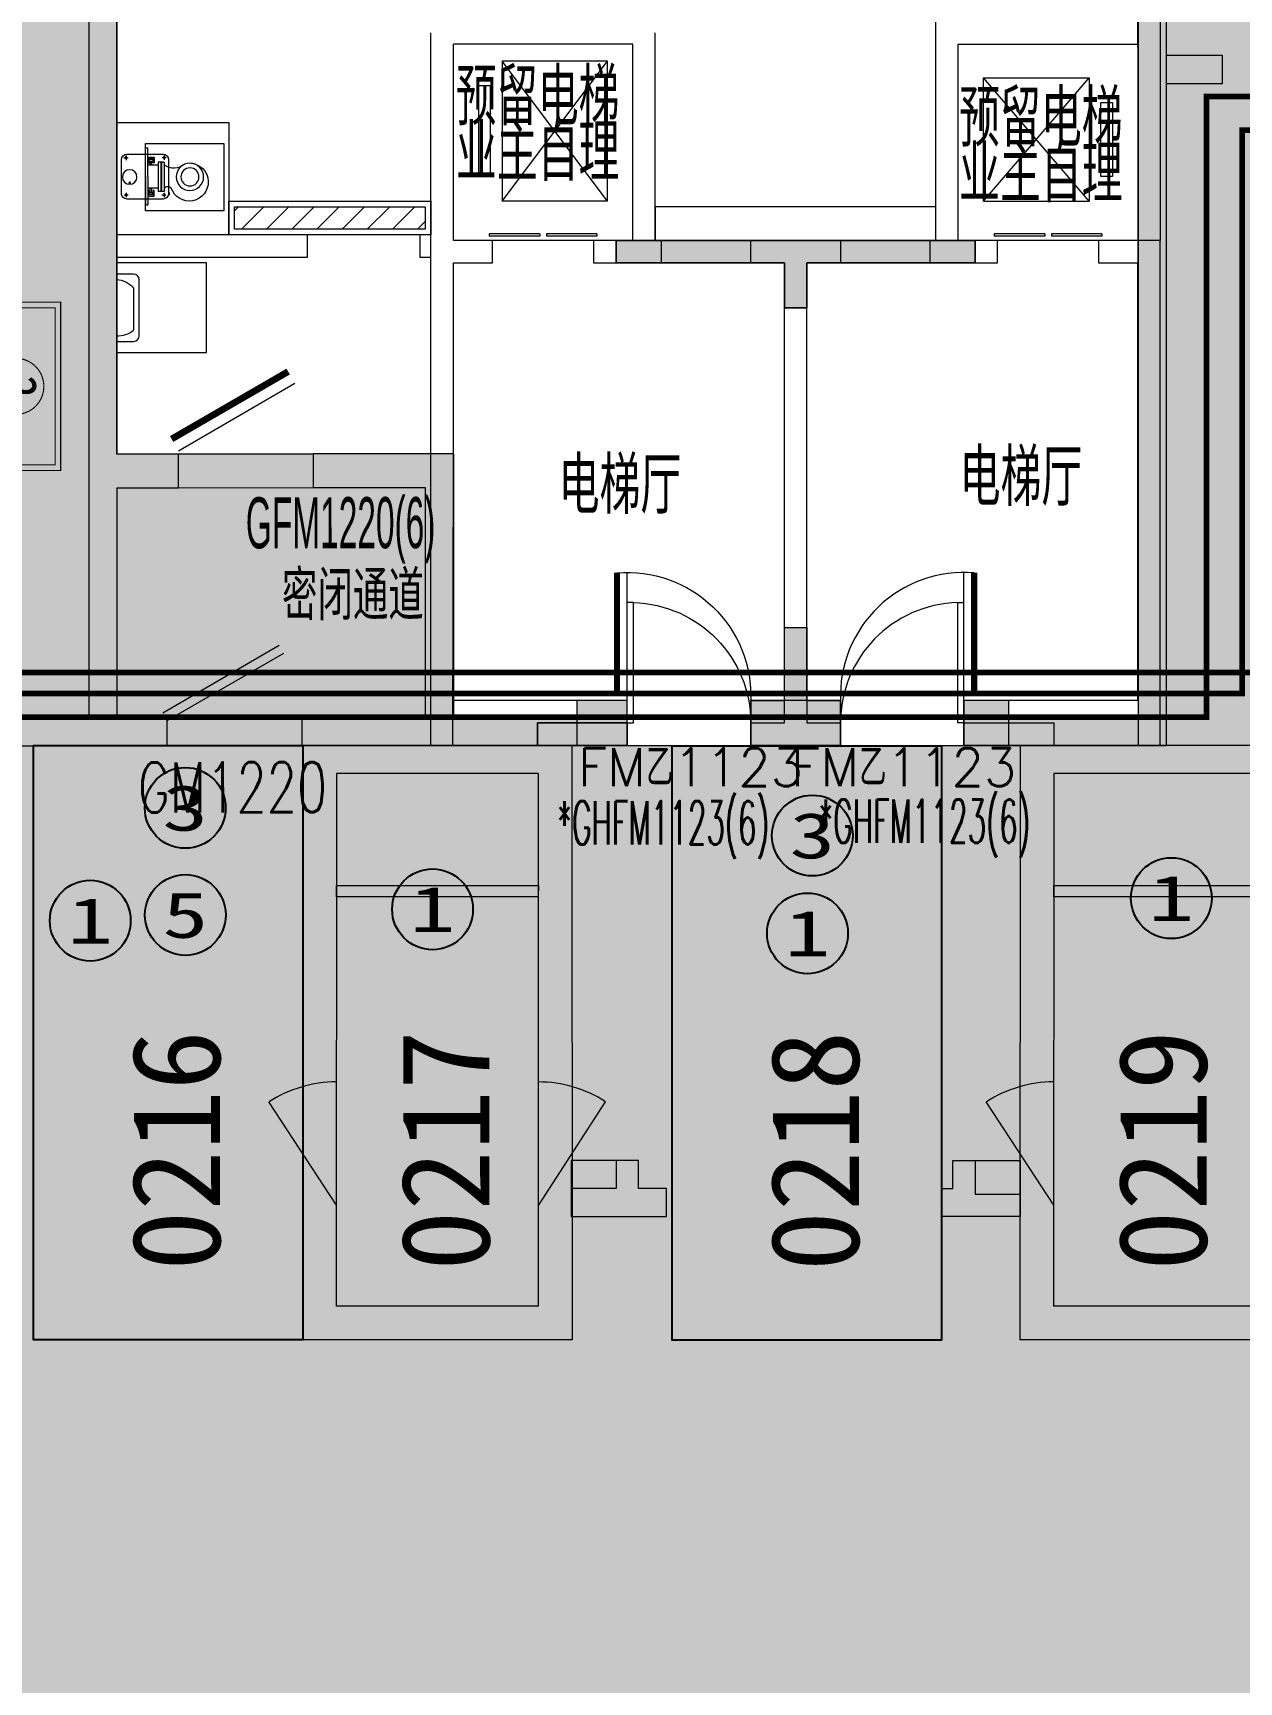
# Model space of a CAD drawing. Extents: x -264757 to 86229, y 4049843 to 4347093.
# Drawn here: x -50580 to -39832, y 4148758 to 4163458 of the extents above; entities that cross this region are included whole.
import ezdxf
from ezdxf.enums import TextEntityAlignment as Align

# ---------------------------------------------------------------- set-up
doc = ezdxf.new("R2010")
doc.units = 0
doc.header["$LTSCALE"] = 1000
doc.header["$MEASUREMENT"] = 0
doc.linetypes.add('DASH', pattern=[0.35, 0.25, -0.1])
doc.layers.get('0').update_dxf_attribs({"color": 8})
for name, color, linetype, plot in [('AX-01DK-PB01$0$AX-001DK-01-PB01-02$0$A-3-WinF(Text)', 8, 'Continuous', False), ('AX-01DK-PB01$0$AX-03CK-02-PB01$0$AX-03CK-02-PB01$0$WINDOW_TEXT', 8, 'Continuous', False), ('AX-01DK-PB01$0$AX-03CK-02-PB01$0$AX-03CK-02-PB01$0$人防$0$WINDOW_TEXT', 8, 'Continuous', False)]:
    doc.layers.add(name, color=color, linetype=linetype, plot=plot)
for name, color, linetype in [('AX-01DK-PB01$0$AX-03CK-02-PB01$0$AX-03CK-02-PB01$0$PUB_HATCH', 8, 'Continuous'), ('AX-01DK-PB01$0$AX-03CK-02-PB01$0$AX-03CK-02-PB01$0$人防$0$人防$0$A-WIND-IDEN', 8, 'Continuous'), ('PUB_HATCH', 8, 'Continuous'), ('不利因素3-紧邻房间出入口', 7, 'Continuous'), ('不利因素5-单面靠墙', 7, 'Continuous'), ('不利因素9-坡道上停车', 7, 'Continuous'), ('不可售车位', 255, 'Continuous'), ('普通车位', 7, 'Continuous')]:
    doc.layers.add(name, color=color, linetype=linetype)
doc.layers.add('无关图层', color=8, linetype='Continuous', lineweight=0)
doc.layers.add('无关图层 @ 1', color=8, linetype='Continuous', lineweight=0)
doc.layers.add('车位归属楼栋范围线', color=7, linetype='Continuous', true_color=0x19e6c7)
doc.styles.add('AX-01DK-PB01$0$AX-001DK-01-PB01-02$0$_TCH_WINDOW', font='SIMPLEX', dxfattribs={"bigfont": 'GBCBIG'})
doc.styles.add('AX-01DK-PB01$0$AX-03CK-02-PB01$0$_TCH_DIM', font='SIMPLEX', dxfattribs={"bigfont": 'GBCBIG'})
doc.styles.add('AX-01DK-PB01$0$AX-03CK-02-PB01$0$AX-03CK-02-PB01$0$_TCH_DIM_T3', font='SIMPLEX', dxfattribs={"width": 0.705882, "bigfont": 'GBCBIG'})
doc.styles.add('AX-01DK-PB01$0$AX-03CK-02-PB01$0$AX-03CK-02-PB01$0$人防$0$_TCH_DIM', font='SIMPLEX', dxfattribs={"bigfont": 'GBCBIG'})
doc.styles.add('AX-01DK-PB01$0$AX-03CK-02-PB01$0$AX-03CK-02-PB01$0$人防$0$人防$0$_TCH_DIM', font='$ GAD E', dxfattribs={"width": 0.7, "bigfont": '$ GAD C'})
doc.styles.add('AX-01DK-PB01$0$Standard', font='gbenor.shx', dxfattribs={"bigfont": 'gbcbig.shx'})
doc.styles.add('AX-ACK-BIANH1$0$黑体', font='simhei.ttf')
doc.styles.add('AX-ACK-P01-WALL$0$黑体', font='simhei.ttf')
doc.styles.add('SX-ACK-PB01-WNC-ALL$0$黑体', font='simhei.ttf')
doc.styles.add('坑编号', font='', dxfattribs={"width": 0.8})
doc.styles.get('坑编号').set_extended_font_data('SimSun')

# ---------------------------------------------------------------- blocks, each defined once
blk = doc.blocks.new('A$C7e5eb487')
at = {"layer": '普通车位', "true_color": 0xf18f8e}
h = blk.add_hatch(color=11, dxfattribs=at)
h.dxf.hatch_style = 1
h.paths.add_polyline_path([(2400, 0), (2400, -5300), (0, -5300), (0, 0)])
blk = doc.blocks.new('普通车位')
at = {"layer": '无关图层'}
for p, q in [((-2.253, 3.186), (0.077, 3.764)), ((1.352, -1.38), (0.077, 3.764)), ((-1.889, 2.967), (-0.142, 3.4)), ((1.001, -1.21), (-0.142, 3.4)), ((-0.977, -1.958), (-2.253, 3.186)), ((-0.746, -1.643), (-1.889, 2.967)), ((-0.746, -1.643), (1.001, -1.21)), ((-0.977, -1.958), (1.352, -1.38))]:
    blk.add_line(p, q, dxfattribs=at)
for points in [[(0.074, 2.527), (0.879, 1.777)], [(-1.673, 2.094), (-2.033, 1.054)]]:
    blk.add_lwpolyline(points, dxfattribs=at)
blk.add_lwpolyline([(0.76, -0.239), (-0.987, -0.673), (-1.011, -0.575), (0.736, -0.142)], close=True, dxfattribs=at)
for centre, start, end in [((0.074, 2.527), 283.9287, 316.9845), ((-1.673, 2.094), 250.873, 283.9287)]:
    blk.add_arc(centre, 1.1, start, end, dxfattribs=at)
at = {"layer": '普通车位', "xscale": -0.0009999999999999812, "yscale": 0.0009999999999999812, "zscale": 0.0009999999999999812, "rotation": 13.92873520577783}
blk.add_blockref('A$C7e5eb487', (0.077, 3.764), dxfattribs=at)
blk = doc.blocks.new('SX-ACK-PB01-WNC-ALL$0$20200722.21182536')
at = {"layer": '不利因素3-紧邻房间出入口', "true_color": 0xe4d218}
h = blk.add_hatch(color=52, dxfattribs=at)
h.dxf.hatch_style = 1
edge = h.paths.add_edge_path()
edge.add_arc((360, 360), 360, 0, 360)
at = {"layer": '不利因素3-紧邻房间出入口'}
blk.add_circle((360, 360), 360, dxfattribs=at)
at = {"layer": '不利因素3-紧邻房间出入口', "style": 'SX-ACK-PB01-WNC-ALL$0$黑体', "width": 1.390625}
blk.add_text('3', height=407, dxfattribs=at).set_placement((156, 156), (564, 156), align=Align.FIT)
blk = doc.blocks.new('SX-ACK-PB01-WNC-ALL$0$20200722.21183209')
at = {"layer": '不利因素5-单面靠墙', "true_color": 0x6d711d}
h = blk.add_hatch(color=66, dxfattribs=at)
h.dxf.hatch_style = 1
edge = h.paths.add_edge_path()
edge.add_arc((360, 360), 360, 0, 360)
at = {"layer": '不利因素5-单面靠墙'}
blk.add_circle((360, 360), 360, dxfattribs=at)
at = {"layer": '不利因素5-单面靠墙', "style": 'SX-ACK-PB01-WNC-ALL$0$黑体', "width": 1.390625}
blk.add_text('5', height=407, dxfattribs=at).set_placement((156, 156), (564, 156), align=Align.FIT)
blk = doc.blocks.new('销控车位')
at = {"layer": '不可售车位', "true_color": 0x757b8a}
h = blk.add_hatch(color=8, dxfattribs=at)
h.dxf.hatch_style = 1
h.paths.add_polyline_path([(2400, 0), (2400, -5300), (0, -5300), (0, 0)])
at = {"layer": '不可售车位', "color": 8, "true_color": 0x757b8a}
blk.add_lwpolyline([(2400, 0), (2400, -5300), (0, -5300), (0, 0)], close=True, dxfattribs=at)
blk = doc.blocks.new('AX-01DK-PB01-RFTC')
at = {"layer": '无关图层'}
h = blk.add_hatch(color=251, dxfattribs=at)
h.dxf.hatch_style = 1
h.paths.add_polyline_path([(19773, -61220), (19773, -62171), (18423, -62170), (18423, -70471), (12324, -70471), (12323, -62170), (7773, -62170), (7777, -120370), (8177, -120370), (8177, -120315), (14323, -119683), (14322, -126122), (25972, -126122), (25972, -124922), (26822, -124926), (26822, -122452), (33923, -122452), (33923, -124922), (34773, -124922), (34773, -126122), (41373, -126125), (41373, -124372), (41823, -124372), (41823, -122152), (41447, -122152), (41447, -120270), (48923, -120270), (48923, -123125), (49323, -123125), (49323, -124675), (51824, -124674), (51824, -124055), (54717, -124055), (54717, -125871), (56816, -125871), (56816, -116250), (55967, -116250), (55967, -111420), (63072, -111420), (63072, -103570), (62080, -103570), (62073, -94584), (64569, -94584), (64573, -65385), (66999, -65385), (67002, -52470), (67402, -52470), (67397, -31965), (65807, -31965), (65807, -26418), (68456, -26418), (68457, -17070), (67422, -17070), (67422, -13843), (60301, -13843), (60302, -3770), (55750, -3770), (55750, -12070), (49652, -12070), (49649, -9275), (45355, -9275), (45349, -3821), (40751, -3820), (40750, -12070), (34663, -12070), (34649, -3820), (25757, -3820), (25757, -12071), (19650, -12071), (19650, -3820), (10752, -3820), (10751, -12072), (4662, -12071), (4661, -3769), (4150, -3770), (100, -3769), (100, -23171), (-701, -23171), (-701, -29550), (100, -29550), (11250, -29550), (11250, -32020), (12100, -32020), (12100, -32970), (10750, -32970), (10754, -41272), (4647, -41271), (4650, -32970), (1953, -32970), (1953, -34670), (100, -34670), (100, -57801), (9743, -57801), (9743, -57272), (13567, -57272), (13567, -56751), (15417, -56751), (15416, -58750), (18923, -58750), (18923, -61220)])
h.paths.add_polyline_path([(41812, -58753), (48919, -58753), (48919, -61220), (49773, -61220), (49773, -62170), (48419, -62173), (48426, -70475), (42319, -70475), (42324, -67872), (39323, -67876), (39323, -62423), (41812, -62423)], flags=16)
h.paths.add_polyline_path([(33923, -58751), (33923, -61220), (34773, -61220), (34773, -62170), (33423, -62171), (33430, -70475), (27323, -70475), (27323, -62171), (26373, -62170), (26373, -60670), (26815, -60670), (26823, -58751), (31623, -58751), (31623, -58751)], flags=16)
h.paths.add_polyline_path([(40754, -41272), (34647, -41271), (34650, -32970), (33700, -32970), (33700, -31470), (34142, -31470), (34150, -29551), (38951, -29551), (38950, -29550), (41250, -29550), (41250, -32020), (42100, -32020), (42100, -32970), (40750, -32970)], flags=16)
h.paths.add_polyline_path([(49647, -41270), (49655, -38470), (45349, -38475), (45349, -33220), (49142, -33220), (49142, -29550), (56249, -29550), (56250, -32020), (57100, -32020), (57100, -32970), (55749, -32970), (55754, -41271)], flags=16)
h.paths.add_polyline_path([(25764, -41272), (19657, -41271), (19657, -32970), (19150, -32970), (19150, -29550), (26257, -29550), (26250, -32020), (27100, -32020), (27100, -32970), (25757, -32970)], flags=16)
h.paths.add_polyline_path([(41812, -87950), (48919, -87950), (48919, -90420), (49773, -90420), (49773, -91370), (48419, -91370), (48428, -99684), (41519, -99659), (41519, -97070), (39326, -97074), (39319, -91620), (41822, -91620)], flags=16)
h.paths.add_polyline_path([(33925, -87950), (33923, -90420), (34773, -90420), (34773, -91370), (33425, -91370), (33428, -99683), (26519, -99658), (26523, -95371), (27330, -95371), (27324, -91371), (26373, -91370), (26373, -89870), (26823, -89870), (26823, -87951), (31623, -87951), (31623, -87951)], flags=16)
h.paths.add_polyline_path([(18923, -87950), (18922, -90419), (19772, -90419), (19772, -91369), (18420, -91369), (18427, -99677), (11523, -99666), (11523, -95370), (12323, -95370), (12323, -91370), (10974, -91370), (10974, -90420), (11823, -90420), (11823, -87950)], flags=16)
h.paths.add_polyline_path([(62209, -60116), (64273, -60116), (64273, -55267), (62209, -55267)], flags=16)
h.paths.add_polyline_path([(59799, -89432), (61752, -89432), (61752, -84521), (59799, -84521)], flags=16)
blk.add_lwpolyline([(41812, -58753), (48919, -58753), (48919, -61220), (49773, -61220), (49773, -62170), (48419, -62173), (48426, -70475), (42319, -70475), (42324, -67872), (39323, -67876), (39323, -62423), (41812, -62423)], close=True, dxfattribs=at)
blk = doc.blocks.new('*U108')
at = {"layer": '无关图层', "const_width": 10}
for points in [[(1250, 100), (-250, 100), (-250, 900), (1250, 900)], [(1200, 150), (-200, 150), (-200, 850), (1200, 850)]]:
    blk.add_lwpolyline(points, close=True, dxfattribs=at)
blk.add_lwpolyline([(500, 750, 0.098491), (404, 731, 0.098491), (323, 677, 0.098491), (269, 596, 0.098491), (250, 500, 0.098491), (269, 404, 0.098491), (323, 323, 0.098491), (404, 269, 0.098491), (500, 250, 0.098491), (596, 269, 0.098491), (677, 323, 0.098491), (731, 404, 0.098491), (750, 500, 0.098491), (731, 596, 0.098491), (677, 677, 0.098491), (596, 731, 0.098491)], format="xyb", close=True, dxfattribs=at)
at = {"layer": '无关图层', "style": '坑编号', "width": 0.8}
blk.add_attdef('X', text='', height=380, dxfattribs=at).set_placement((500, 500), align=Align.MIDDLE_CENTER)
blk = doc.blocks.new('*U163')
at = {"layer": '无关图层'}
ref = blk.add_blockref('*U108', (-51233, 4160808), dxfattribs=dict(at, rotation=270))
ref.add_attrib('X', '3', dxfattribs={"layer": '无关图层 @ 1', "height": 380, "rotation": 270, "style": '坑编号', "width": 0.8}).set_placement((-50733, 4160308), align=Align.MIDDLE_CENTER)
blk = doc.blocks.new('PX-03CK-JSK$0$PX-CKB-P01-JSK$0$$0$水泵')
at = {"layer": '无关图层'}
for p, q in [((-25135, 231525, 0), (-25095, 231525, 0)), ((-25116, 231543, 0), (-25116, 231511, 0)), ((-24798, 231565, 0), (-25098, 231565, 0)), ((-24804, 231524, 0), (-24764, 231524, 0)), ((-24785, 231542, 0), (-24785, 231510, 0)), ((-25148, 231515, 0), (-25148, 231195, 0)), ((-25116, 231511, 0), (-25116, 231507, 0)), ((-24903, 231492, 0), (-24880, 231492, 0)), ((-24785, 231510, 0), (-24785, 231506, 0)), ((-24748, 231195, 0), (-24748, 231515, 0)), ((-24644, 231352, 0), (-25244, 231352, 0)), ((-25244, 231352, 0), (-25244, 230652, 0)), ((-24950, 231351, 0), (-25204, 231351, 0)), ((-25204, 231351, 0), (-25204, 231330, 0)), ((-24950, 231330, 0), (-25204, 231330, 0)), ((-25120, 231330, 0), (-25120, 231273, 0)), ((-25120, 231273, 0), (-25070, 231273, 0)), ((-25108, 231323, 0), (-25067, 231323, 0)), ((-25108, 231284, 0), (-25108, 231323, 0)), ((-25070, 231284, 0), (-25108, 231284, 0)), ((-25103, 231315, 0), (-25103, 231292, 0)), ((-25085, 231320, 0), (-25098, 231320, 0)), ((-25098, 231287, 0), (-25084, 231287, 0)), ((-25084, 231323, 0), (-25084, 231284, 0)), ((-25084, 231310, 0), (-25052, 231310, 0)), ((-25084, 231297, 0), (-25052, 231297, 0)), ((-25055, 231310, 0), (-25083, 231310, 0)), ((-25077, 231185, 0), (-25077, 231238, 0)), ((-25076, 231238, 0), (-24815, 231238, 0)), ((-25070, 231273, 0), (-25070, 231284, 0)), ((-25067, 231323, 0), (-25067, 231330, 0)), ((-25052, 231328, 0), (-25052, 231239, 0)), ((-24950, 231351, 0), (-24696, 231351, 0)), ((-24950, 231330, 0), (-24696, 231330, 0)), ((-24846, 231239, 0), (-24846, 231328, 0)), ((-24846, 231312, 0), (-24807, 231312, 0)), ((-24844, 231299, 0), (-24806, 231299, 0)), ((-24827, 231323, 0), (-24827, 231330, 0)), ((-24785, 231323, 0), (-24827, 231323, 0)), ((-24824, 231284, 0), (-24785, 231284, 0)), ((-24824, 231273, 0), (-24824, 231284, 0)), ((-24773, 231273, 0), (-24824, 231273, 0)), ((-24815, 231185, 0), (-24815, 231238, 0)), ((-24807, 231322, 0), (-24807, 231284, 0)), ((-24793, 231319, 0), (-24807, 231319, 0)), ((-24807, 231289, 0), (-24793, 231289, 0)), ((-24788, 231294, 0), (-24788, 231314, 0)), ((-24785, 231284, 0), (-24785, 231323, 0)), ((-24773, 231324, 0), (-24773, 231332, 0)), ((-24773, 231330, 0), (-24773, 231273, 0)), ((-24696, 231351, 0), (-24696, 231330, 0)), ((-24644, 230652, 0), (-24644, 231352, 0)), ((-25136, 231186, 0), (-25096, 231186, 0)), ((-25106, 231185, 0), (-25129, 231185, 0)), ((-25117, 231204, 0), (-25117, 231172, 0)), ((-25117, 231172, 0), (-25117, 231168, 0)), ((-25098, 231145, 0), (-24798, 231145, 0)), ((-25077, 231215, 0), (-24815, 231215, 0)), ((-25077, 231208, 0), (-24815, 231208, 0)), ((-25077, 231185, 0), (-24815, 231185, 0)), ((-24781, 231136, 0), (-24805, 231136, 0)), ((-24804, 231186, 0), (-24764, 231186, 0)), ((-24785, 231205, 0), (-24785, 231173, 0)), ((-24785, 231173, 0), (-24785, 231169, 0)), ((-25244, 230652, 0), (-24644, 230652, 0))]:
    blk.add_line(p, q, dxfattribs=at)
for centre, radius in [((-25117, 231525, 0), 8.75), ((-24944, 231492, 0), 65), ((-24785, 231524, 0), 8.75), ((-24891, 231492, 0), 7.88), ((-25117, 231186, 0), 8.75), ((-24785, 231186, 0), 8.75), ((-24945, 230955, 0), 122), ((-24945, 230955, 0), 80.5)]:
    blk.add_circle(centre, radius, dxfattribs=at)
for centre, radius, start, end in [((-25098, 231515, 0), 50, 90.0002, 180.0002), ((-24798, 231515, 0), 50, 0.0002, 90.0002), ((-25098, 231315, 0), 5.18, 90.0002, 180.0002), ((-25098, 231292, 0), 5.18, 180.0002, 270.0002), ((-24793, 231314, 0), 5.18, 0.0002, 90.0002), ((-24793, 231294, 0), 5.18, 270.0002, 0.0002), ((-25098, 231195, 0), 50, 180.0002, 270.0002), ((-24899, 230961, 0), 169, 185.2838, 71.5275), ((-25165, 231098, 0), 142, 319.6544, 36.6268), ((-24826, 231152, 0), 34.6, 117.9765, 237.6187), ((-24798, 231195, 0), 50, 270.0002, 0.0002)]:
    blk.add_arc(centre, radius, start, end, dxfattribs=at)
blk = doc.blocks.new('fasdfasdfasdfasdfasdf')
at = {"layer": '不利因素9-坡道上停车', "true_color": 0xe0aa15}
h = blk.add_hatch(color=42, dxfattribs=at)
h.dxf.hatch_style = 1
edge = h.paths.add_edge_path()
edge.add_arc((-119587, 4058555), 720, 0, 360)
at = {"layer": '不利因素9-坡道上停车'}
blk.add_circle((-119587, 4058555), 720, dxfattribs=at)
at = {"layer": '不利因素9-坡道上停车', "style": 'AX-ACK-P01-WALL$0$黑体', "width": 1.390625}
blk.add_text('1', height=815, dxfattribs=at).set_placement((-119994, 4058148), (-119180, 4058148), align=Align.FIT)
blk = doc.blocks.new('AX-01DK-PB01$0$AX-001DK-01-PP01$0$AX-001DK-01-PP01$0$$DORLIB2D$00000127')
at = {"layer": '无关图层'}
for points in [[(-0.533, 0.795), (-0.533, 0.69)], [(-0.033, 0.795), (-0.533, 0.795)], [(-0.033, 0.69), (-0.533, 0.69)], [(-0.033, 0.795), (-0.033, 0.69)], [(0.533, 0.795), (0.033, 0.795)], [(0.033, 0.795), (0.033, 0.69)], [(0.533, 0.69), (0.033, 0.69)], [(0.533, 0.795), (0.533, 0.69)], [(0.5, 0.5), (-0.5, 0.5)]]:
    blk.add_lwpolyline(points, dxfattribs=at)
blk = doc.blocks.new('AX-01DK-PB01$0$$DorLib2D$00000001')
at = {"layer": '无关图层'}
for p, q in [((0.45, 0.975), (0.5, 0.975)), ((0.45, 0), (0.45, 0.975)), ((0.5, 0), (0.5, 0.975)), ((0.5, 0), (0.45, 0))]:
    blk.add_line(p, q, dxfattribs=at)
at = {"layer": '无关图层', "lineweight": 13}
blk.add_arc((0.475, 0), 0.975, 91.4693, 180, dxfattribs=at)
blk = doc.blocks.new('AX-01DK-PB01$0$AX-03CK-02-PB01$0$AX-03CK-02-PB01$0$$U_DORLIB2D$00000009')
at = {"layer": '无关图层'}
blk.add_line((0.5, 0.219), (0.5, 1.213), dxfattribs=at)
at = {"layer": '无关图层', "const_width": 0.05}
blk.add_lwpolyline([(0.583, 0.219), (0.583, 1.219)], dxfattribs=at)
at = {"layer": '无关图层'}
blk.add_arc((0.5, 0.219), 1.001, 85.224, 182.3859, dxfattribs=at)
blk = doc.blocks.new('_FZH')
blk.add_lwpolyline([(-0.5, -0.5), (0.5, -0.5), (0.5, 0.5), (-0.5, 0.5)], close=True)
at = {"layer": 'PUB_HATCH'}
blk.add_solid([(-0.5, -0.5), (0.5, -0.5), (-0.5, 0.5), (0.5, 0.5)], dxfattribs=at)
blk = doc.blocks.new('AX-01DK-PB01$0$AX-03CK-02-PB01$0$AX-03CK-02-PB01$0$人防$0$人防$0$$DorLib2D$00000191')
at = {"layer": '无关图层'}
blk.add_line((-0.5, 0.15), (0.366, 0.65), dxfattribs=at)
at = {"layer": '无关图层', "const_width": 0.05}
blk.add_lwpolyline([(-0.55, 0.237), (0.316, 0.737)], dxfattribs=at)
blk = doc.blocks.new('AX-01DK-PB01$0$AX-03CK-02-PB01$0$AX-03CK-02-PB01$0$人防$0$$DorLib2D$00000181')
at = {"layer": '无关图层'}
for p, q in [((-0.533, 0.141), (0.333, 0.641)), ((-0.5, 0.083), (0.366, 0.583))]:
    blk.add_line(p, q, dxfattribs=at)

msp = doc.modelspace()

# ---------------------------------------------------------------- hatches: boundary and pattern name
at = {"layer": 'AX-01DK-PB01$0$AX-03CK-02-PB01$0$AX-03CK-02-PB01$0$PUB_HATCH'}
for points in [[(-50083.5, 4165333), (-50083.5, 4159578.4), (-49916.8, 4159561.8), (-49833.5, 4159703.5), (-49833.5, 4165333)], [(-40480.1, 4165158), (-40730.1, 4165408), (-40730.1, 4157358), (-40480.1, 4157108)], [(-49833.5, 4159403.5), (-49283.5, 4159404.2), (-49283.9, 4159704.2), (-49833.5, 4159703.5), (-49916.8, 4159561.8)], [(-46833.6, 4159707.2), (-48083.9, 4159705.7), (-48083.5, 4159405.7), (-47083.6, 4159406.9)], [(-46833.6, 4159707.2), (-47083.6, 4159406.9), (-47083.6, 4157357.1), (-46958.7, 4157232.1), (-46833.6, 4157357.1)], [(-49916.8, 4159561.8), (-50083.5, 4159578.4), (-50083.5, 4157354.1), (-49958.4, 4157270.9), (-49833.5, 4157354.3), (-49833.5, 4159403.5)], [(-44183.4, 4157107.5), (-43383, 4157107.6), (-43383, 4157507.6), (-44183.5, 4157507.5)], [(-42057.9, 4157108.1), (-42282.9, 4157108.1), (-42283, 4157507.8), (-42283, 4157107.8), (-42057.9, 4157107.8)], [(-51133.5, 4157353), (-51383.5, 4157102.8), (-49958.4, 4157104.2), (-49958.4, 4157270.9), (-50083.5, 4157354.1)], [(-49958.4, 4157104.2), (-49383.3, 4157104.8), (-49383.6, 4157354.8), (-49833.5, 4157354.3), (-49958.4, 4157270.9)], [(-47083.6, 4157357.1), (-48183.6, 4157356), (-48183.3, 4157106), (-46958.7, 4157107.2), (-46958.7, 4157232.1)], [(-45508.2, 4157107.7), (-45733.5, 4157107.7), (-45733.5, 4157357.3), (-46833.6, 4157357.1), (-46958.7, 4157232.1), (-46958.9, 4157107.1), (-45508.2, 4157107.3)], [(-41883.1, 4157357.8), (-41883.1, 4157108.2), (-42057.9, 4157108.1), (-42057.9, 4157107.8), (-40480.1, 4157108), (-40730.1, 4157358)], [(-45283.4, 4157107.4), (-45283.5, 4157107.7), (-45508.2, 4157107.7), (-45508.2, 4157107.3)]]:
    msp.add_hatch(color=256, dxfattribs=at).paths.add_polyline_path(points)
at = {"layer": '无关图层'}
for points in [[(-40480.1, 4163008), (-39980.1, 4163008), (-39980.1, 4163258), (-40480.1, 4163258)], [(-44983, 4161408), (-45383, 4161408), (-45383, 4161608), (-44983, 4161608)], [(-43883.2, 4161008), (-43883.2, 4161408), (-44183.2, 4161408), (-44183.2, 4161608), (-43383.2, 4161608), (-43383.2, 4161408), (-43683.2, 4161408), (-43683.2, 4161008)], [(-42583, 4161608), (-42183, 4161608), (-42183, 4161408), (-42583, 4161408)], [(-43683.4, 4157508), (-43383, 4157508), (-43383, 4157108), (-44183.4, 4157108), (-44183.4, 4157508), (-43883.4, 4157508), (-43883.2, 4158158), (-43683.2, 4158158)], [(-46083.4, 4157308), (-45283.2, 4157308), (-45283.2, 4157108), (-46083.4, 4157108)], [(-42283.2, 4157308), (-41483, 4157308), (-41483, 4157108), (-42283.2, 4157108)], [(-44932.8, 4152908), (-44932.8, 4153158), (-45182.8, 4153158), (-45182.8, 4153408), (-45382.8, 4153408), (-45782.8, 4153408), (-45782.8, 4152908), (-45382.8, 4152908)], [(-42483.2, 4152908), (-42483.2, 4153158), (-42383.2, 4153158), (-42383.2, 4153408), (-42183.2, 4153408), (-41783.2, 4153408), (-41783.2, 4152908), (-42183.2, 4152908)]]:
    msp.add_hatch(color=256, dxfattribs=at).paths.add_polyline_path(points)
h = msp.add_hatch(dxfattribs=at)
h.set_pattern_fill('ANSI31', color=256, scale=100, angle=360)
h.set_pattern_definition([(45, (127.44, 87050.15), (-112.2532015, 112.2532015), [])])
h.paths.add_polyline_path([(-48783.7, 4161908.9), (-47083.6, 4161908.1), (-47083.6, 4161708.2), (-48783.7, 4161709)])
h = msp.add_hatch(color=256, dxfattribs=at)
h.dxf.hatch_style = 1
h.paths.add_polyline_path([(-43883.2, 4161408), (-43883.2, 4161008), (-43683.2, 4161008), (-43683.2, 4161408), (-42183.2, 4161408), (-42183.2, 4161608), (-42533.2, 4161608), (-42533.2, 4161608), (-45033.2, 4161608), (-45033.2, 4161608), (-45383.2, 4161608), (-45383.2, 4161408)])
h = msp.add_hatch(color=256, dxfattribs=at)
h.dxf.hatch_style = 1
h.paths.add_polyline_path([(-44183.4, 4157308), (-43883.2, 4157308), (-43883.2, 4158158), (-43683.2, 4158158), (-43683.2, 4157308), (-43383, 4157308), (-43383, 4157108), (-44183.4, 4157108)])
h = msp.add_hatch(color=256, dxfattribs=at)
h.dxf.hatch_style = 1
h.paths.add_polyline_path([(-45283.2, 4157308), (-46083.4, 4157308), (-46083.4, 4157108), (-45283.2, 4157108)])
h = msp.add_hatch(color=256, dxfattribs=at)
h.dxf.hatch_style = 1
h.paths.add_polyline_path([(-42283.2, 4157308), (-41483, 4157308), (-41483, 4157108), (-42283.2, 4157108)])
h = msp.add_hatch(color=256, dxfattribs=at)
h.dxf.hatch_style = 1
h.paths.add_polyline_path([(-44932.8, 4152908), (-44932.8, 4153158), (-45182.8, 4153158), (-45182.8, 4153408), (-45382.8, 4153408), (-45382.8, 4153158), (-45782.8, 4153158), (-45782.8, 4152908), (-45382.8, 4152908)])
h = msp.add_hatch(color=256, dxfattribs=at)
h.dxf.hatch_style = 1
h.paths.add_polyline_path([(-42483.2, 4152908), (-42483.2, 4153158), (-42383.2, 4153158), (-42383.2, 4153408), (-42183.2, 4153408), (-42183.2, 4153108), (-41783.2, 4153108), (-41783.2, 4152908), (-42183.2, 4152908)])

# ---------------------------------------------------------------- linework, layer by layer
for p, q in [((-50083.5, 4165333), (-50083.5, 4159578.4)), ((-49833.5, 4165333), (-49833.5, 4159703.5)), ((-40730.1, 4165408), (-40730.1, 4157358)), ((-42533.6, 4163458), (-42533.6, 4165258)), ((-40533.2, 4165158), (-40533.2, 4163458)), ((-40480.1, 4165158), (-40480.1, 4157108)), ((-47033.6, 4161508), (-47033.6, 4163458)), ((-45233.6, 4163358), (-46833.6, 4163358)), ((-46833.6, 4161608), (-46833.6, 4163358)), ((-45233.6, 4161608), (-45233.6, 4163358)), ((-45033.6, 4161608), (-45033.6, 4163458)), ((-42533.6, 4161608), (-42533.6, 4163458)), ((-42333.6, 4163358), (-40733.2, 4163358)), ((-42333.6, 4161608), (-42333.6, 4163358)), ((-40733.2, 4163358), (-40733.2, 4161608)), ((-40533.2, 4163458), (-40533.2, 4161608)), ((-45458.6, 4163208), (-46398.6, 4163208)), ((-46398.6, 4163208), (-46398.6, 4161958)), ((-46398.6, 4161958), (-45458.6, 4163208)), ((-45458.6, 4161958), (-46398.6, 4163208)), ((-45458.6, 4161958), (-45458.6, 4163208)), ((-39980.1, 4163258), (-40480.1, 4163258)), ((-40480.1, 4163258), (-40480.1, 4163008)), ((-39980.1, 4163008), (-39980.1, 4163258)), ((-42108.6, 4161958), (-42108.6, 4163058)), ((-42108.6, 4163058), (-41168.6, 4163058)), ((-41168.6, 4161958), (-42108.6, 4163058)), ((-42108.6, 4161958), (-41168.6, 4163058)), ((-41168.6, 4163058), (-41168.6, 4161958)), ((-46503.6, 4162988), (-46608.6, 4162988)), ((-46608.6, 4162988), (-46608.6, 4162178)), ((-46503.6, 4162178), (-46503.6, 4162988)), ((-40480.1, 4163008), (-39980.1, 4163008)), ((-41063.6, 4162178), (-41063.6, 4162838)), ((-41063.6, 4162838), (-40958.6, 4162838)), ((-40958.6, 4162838), (-40958.6, 4162178)), ((-46503.6, 4162178), (-46608.6, 4162178)), ((-40958.6, 4162178), (-41063.6, 4162178)), ((-48133.7, 4161659), (-49833.7, 4161659)), ((-49833.7, 4161659), (-49833.7, 4161459)), ((-48133.7, 4161459), (-48133.7, 4161659)), ((-47033.8, 4161659), (-47133.7, 4161659)), ((-47133.7, 4161659), (-47133.7, 4161459)), ((-47033.8, 4161459), (-47033.8, 4161659)), ((-46483.6, 4161608), (-46833.6, 4161608)), ((-46483.6, 4161408), (-46483.6, 4161608)), ((-45233.6, 4161608), (-45583.6, 4161608)), ((-45583.6, 4161608), (-45583.6, 4161408)), ((-43783.2, 4161608), (-45033.6, 4161608)), ((-42533.6, 4161608), (-43783.2, 4161608)), ((-41983.6, 4161608), (-42333.6, 4161608)), ((-41983.6, 4161408), (-41983.6, 4161608)), ((-40533.4, 4161608), (-41083.6, 4161608)), ((-41083.6, 4161608), (-41083.6, 4161408)), ((-40533.2, 4161608), (-40733.2, 4161608)), ((-40533.4, 4157108), (-40533.4, 4161608)), ((-49833.7, 4161459), (-48133.7, 4161459)), ((-47133.7, 4161459), (-47033.8, 4161459)), ((-47033.6, 4157108), (-47033.6, 4161508)), ((-49033.7, 4161409), (-49833.7, 4161409)), ((-49833.7, 4161409), (-49833.7, 4160609.2)), ((-49033.7, 4160609.2), (-49033.7, 4161409)), ((-46833.6, 4157508), (-46833.6, 4161408)), ((-46833.6, 4161408), (-46483.6, 4161408)), ((-45583.6, 4161408), (-45133.6, 4161408)), ((-43883.2, 4161408), (-45133.6, 4161408)), ((-43883.2, 4157508), (-43883.2, 4161408)), ((-42433.6, 4161408), (-43683.2, 4161408)), ((-43683.2, 4157508), (-43683.2, 4161408)), ((-42433.6, 4161408), (-41983.6, 4161408)), ((-41083.6, 4161408), (-40733.4, 4161408)), ((-40733.4, 4157508), (-40733.4, 4161408)), ((-49833.7, 4160609.2), (-49033.7, 4160609.2)), ((-49283.9, 4159704.2), (-49833.5, 4159703.5)), ((-49283.9, 4159704.2), (-48083.9, 4159705.7)), ((-49283.5, 4159404.2), (-49283.9, 4159704.2)), ((-46833.6, 4159707.2), (-48083.9, 4159705.7)), ((-48083.9, 4159705.7), (-48083.5, 4159405.7)), ((-46833.6, 4159707.2), (-46833.6, 4157357.1)), ((-50083.5, 4159578.4), (-50083.5, 4157354.1)), ((-49833.5, 4159403.5), (-49283.5, 4159404.2)), ((-49833.5, 4159403.5), (-49833.5, 4157354.3)), ((-49283.5, 4159404.2), (-48083.5, 4159405.7)), ((-48083.5, 4159405.7), (-47083.6, 4159406.9)), ((-47083.6, 4159406.9), (-47083.6, 4157357.1)), ((-45283.2, 4157508), (-46833.6, 4157508)), ((-45283.4, 4157107.4), (-45283.5, 4157507.4)), ((-45283.2, 4157108), (-45283.2, 4157508)), ((-43383, 4157507.6), (-44183.5, 4157507.5)), ((-44183.5, 4157507.5), (-44183.4, 4157107.5)), ((-43883.2, 4157508), (-44183.2, 4157508)), ((-44183.2, 4157508), (-44183.2, 4157108)), ((-43383.4, 4157508), (-43683.2, 4157508)), ((-43383.4, 4157108), (-43383.4, 4157508)), ((-43383, 4157107.6), (-43383, 4157507.6)), ((-40733.4, 4157508), (-42283.4, 4157508)), ((-42283.4, 4157508), (-42283.4, 4157108)), ((-42283, 4157507.8), (-42283, 4157107.8)), ((-51133.5, 4157353), (-50083.5, 4157354.1)), ((-49383.6, 4157354.8), (-49833.5, 4157354.3)), ((-49383.6, 4157354.8), (-48183.6, 4157356)), ((-49383.3, 4157104.8), (-49383.6, 4157354.8)), ((-47083.6, 4157357.1), (-48183.6, 4157356)), ((-48183.6, 4157356), (-48183.3, 4157106)), ((-46833.6, 4157357.1), (-45733.5, 4157357.3)), ((-41883.1, 4157357.8), (-40730.1, 4157358)), ((-51383.5, 4157102.8), (-49958.4, 4157104.2)), ((-49958.4, 4157104.2), (-49383.3, 4157104.8)), ((-49383.3, 4157104.8), (-48183.3, 4157106)), ((-48183.3, 4157106), (-46958.7, 4157107.2)), ((-47033.6, 4157108), (-45283.2, 4157108)), ((-46958.9, 4157107.1), (-45508.2, 4157107.3)), ((-45508.2, 4157107.3), (-45283.4, 4157107.4)), ((-45283.4, 4157107.4), (-44183.4, 4157107.5)), ((-44183.4, 4157107.5), (-43383, 4157107.6)), ((-44183.2, 4157108), (-43783.2, 4157108)), ((-43783.2, 4157108), (-43383.4, 4157108)), ((-43383, 4157107.6), (-42283, 4157107.8)), ((-42283.4, 4157108), (-40533.4, 4157108)), ((-42283, 4157107.8), (-42057.9, 4157107.8)), ((-42057.9, 4157107.8), (-40480.1, 4157108))]:
    msp.add_line(p, q, dxfattribs=at)
at = {"layer": '无关图层', "ltscale": 0.5}
for p, q in [((-49683.7, 4161309), (-49833.7, 4161309)), ((-49833.7, 4161309), (-49833.7, 4161259)), ((-49833.7, 4161259), (-49833.7, 4161259)), ((-49683.7, 4161186.6), (-49683.7, 4160809.2)), ((-49633.7, 4160759.2), (-49633.7, 4161259)), ((-49833.7, 4160759.2), (-49833.7, 4160759.2)), ((-49833.7, 4160759.2), (-49833.7, 4160706.6)), ((-49833.7, 4160709.2), (-49683.7, 4160709.2))]:
    msp.add_line(p, q, dxfattribs=at)
at = {"layer": '无关图层'}
for points in [[(-49833.7, 4161659), (-49833.7, 4162659), (-48833.7, 4162659), (-48833.7, 4161659)], [(-48833.7, 4161958.9), (-47033.6, 4161958.1), (-47033.6, 4161658.2), (-48833.7, 4161659)], [(-48783.7, 4161908.9), (-47083.6, 4161908.1), (-47083.6, 4161708.2), (-48783.7, 4161709)], [(-42533.2, 4161608), (-42533.2, 4161608), (-45033.2, 4161608), (-45033.2, 4161608), (-45383.2, 4161608), (-45383.2, 4161408), (-43883.2, 4161408), (-43883.2, 4161008), (-43683.2, 4161008), (-43683.2, 4161408), (-42183.2, 4161408), (-42183.2, 4161608)], [(-44983, 4161408), (-45383, 4161408), (-45383, 4161608), (-44983, 4161608)], [(-43883.2, 4161008), (-43883.2, 4161408), (-44183.2, 4161408), (-44183.2, 4161608), (-43383.2, 4161608), (-43383.2, 4161408), (-43683.2, 4161408), (-43683.2, 4161008)], [(-42583, 4161608), (-42183, 4161608), (-42183, 4161408), (-42583, 4161408)], [(-44183.4, 4157308), (-43883.2, 4157308), (-43883.2, 4158158), (-43683.2, 4158158), (-43683.2, 4157308), (-43383, 4157308), (-43383, 4157108), (-44183.4, 4157108)], [(-43683.4, 4157508), (-43383, 4157508), (-43383, 4157108), (-44183.4, 4157108), (-44183.4, 4157508), (-43883.4, 4157508), (-43883.2, 4158158), (-43683.2, 4158158)], [(-45283.2, 4157308), (-46083.4, 4157308), (-46083.4, 4157108), (-45283.2, 4157108)], [(-46083.4, 4157308), (-45283.2, 4157308), (-45283.2, 4157108), (-46083.4, 4157108)], [(-42283.2, 4157308), (-41483, 4157308), (-41483, 4157108), (-42283.2, 4157108)], [(-42283.2, 4157308), (-41483, 4157308), (-41483, 4157108), (-42283.2, 4157108)], [(-44932.8, 4152908), (-44932.8, 4153158), (-45182.8, 4153158), (-45182.8, 4153408), (-45382.8, 4153408), (-45382.8, 4153158), (-45782.8, 4153158), (-45782.8, 4152908), (-45382.8, 4152908)], [(-44932.8, 4152908), (-44932.8, 4153158), (-45182.8, 4153158), (-45182.8, 4153408), (-45382.8, 4153408), (-45382.8, 4153408), (-45782.8, 4153408), (-45782.8, 4152908), (-45382.8, 4152908)], [(-42483.2, 4152908), (-42483.2, 4153158), (-42383.2, 4153158), (-42383.2, 4153408), (-42183.2, 4153408), (-42183.2, 4153108), (-41783.2, 4153108), (-41783.2, 4152908), (-42183.2, 4152908)], [(-42483.2, 4152908), (-42483.2, 4153158), (-42383.2, 4153158), (-42383.2, 4153408), (-42183.2, 4153408), (-42183.2, 4153408), (-41783.2, 4153408), (-41783.2, 4152908), (-42183.2, 4152908)]]:
    msp.add_lwpolyline(points, close=True, dxfattribs=at)
for points in [[(-45458.6, 4161958), (-46398.6, 4161958)], [(-42533.6, 4161609), (-42533.6, 4161909), (-45033.6, 4161909), (-45033.6, 4161609), (-42533.6, 4161608), (-42533.6, 4161909)], [(-42108.6, 4161958), (-41168.6, 4161958)]]:
    msp.add_lwpolyline(points, dxfattribs=at)
at = {"layer": '无关图层', "ltscale": 0.5}
for centre, radius, start, end in [((-49683.7, 4161259), 50, 0, 90), ((-49858.5, 4161016.2), 244.1, 44.28483, 84.17756), ((-49823.9, 4160979.7), 220.7, 267.44571, 309.42419), ((-49683.7, 4160759.2), 50, 270, 0)]:
    msp.add_arc(centre, radius, start, end, dxfattribs=at)
at = {"layer": '车位归属楼栋范围线', "linetype": 'DASH', "ltscale": 5}
msp.add_lwpolyline([(-28841.2, 4186832.9, 50, 50, 0), (-44194.6, 4186833, 50, 50, 0), (-44194.6, 4191791, 50, 50, 0), (-47369.4, 4191791, 50, 50, 0), (-47369.4, 4186449.2, 50, 50, 0), (-53135, 4186449.2, 50, 50, 0), (-53135, 4180650.9, 50, 50, 0), (-57782.9, 4180650.9, 50, 50, 0), (-57782.9, 4170006.4, 50, 50, 0), (-51309.6, 4170006.4, 50, 50, 0), (-51309.6, 4169315.9, 50, 50, 0), (-33461.6, 4169315.9, 50, 50, 0), (-33461.6, 4162371.5, 50, 50, 0), (-39585.2, 4162371.5, 50, 50, 0), (-39585.2, 4157757, 50, 50, 0), (-51808.9, 4157757, 50, 50, 0), (-51808.9, 4162408.9, 50, 50, 0), (-55255.5, 4162408.9, 50, 50, 0), (-55255.5, 4157719.8, 50, 50, 0), (-57078.6, 4157719.8, 50, 50, 0), (-57078.6, 4151207.2, 50, 50, 0), (-58122.7, 4151207.2, 50, 50, 0), (-58122.7, 4139809.2, 50, 50, 0)], format="xyseb", dxfattribs=at)
at = {"layer": '车位归属楼栋范围线', "linetype": 'DASH', "ltscale": 5, "const_width": 50}
for points in [[(-33104.2, 4146571.2), (-33104.2, 4162892), (-40122.8, 4162892), (-40122.8, 4157358), (-51685.9, 4157358), (-51685.9, 4162611.1), (-55103.6, 4162611.1), (-55103.6, 4157358.7), (-62533.5, 4157358.7), (-62533.5, 4162593.5), (-70046.2, 4162593.5), (-70046.2, 4157358.1), (-77554.5, 4157358.1), (-77554.5, 4158458.4), (-81383.7, 4158458.2), (-81383.7, 4111561.9)], [(-24589.9, 4147414.7), (-24589.9, 4162591.4), (-39803, 4162591.4), (-39803, 4157570.6), (-50949.7, 4157570.6), (-50949.7, 4151410.9), (-58330.8, 4151410.9), (-58330.8, 4139628.4)]]:
    msp.add_lwpolyline(points, dxfattribs=at)

# ---------------------------------------------------------------- block references
at = {"layer": '不利因素3-紧邻房间出入口'}
for p in [(-49583.1, 4156190.6), (-43994.1, 4155944)]:
    msp.add_blockref('SX-ACK-PB01-WNC-ALL$0$20200722.21182536', p, dxfattribs=at)
at = {"layer": '不利因素5-单面靠墙'}
msp.add_blockref('SX-ACK-PB01-WNC-ALL$0$20200722.21183209', (-49581.5, 4155236), dxfattribs=at)
at = {"layer": '不可售车位'}
for p in [(-50576.2, 4157108), (-44883.6, 4157104.3, 0)]:
    msp.add_blockref('销控车位', p, dxfattribs=at)
at = {"layer": '无关图层'}
msp.add_blockref('AX-01DK-PB01-RFTC', (-89156.8, 4227579.4), dxfattribs=at)
at = {"layer": '无关图层', "xscale": -1, "rotation": 90}
msp.add_blockref('PX-03CK-JSK$0$PX-CKB-P01-JSK$0$$0$水泵', (181774.2, 4137230, 0), dxfattribs=at)
at = {"layer": '无关图层'}
for name, p, xscale, yscale, zscale, rotation in [('AX-01DK-PB01$0$AX-001DK-01-PP01$0$AX-001DK-01-PP01$0$$DORLIB2D$00000127', (-46033.6, 4161508), 900, 200, 200, 7.174070222237814e-09), ('AX-01DK-PB01$0$AX-001DK-01-PP01$0$AX-001DK-01-PP01$0$$DORLIB2D$00000127', (-41533.6, 4161508), -900, -200, 200, 179.9999999925303), ('_FZH', (-42083.1, 4157308), 399.8388821093831, 399.8427832365833, 399.8427832365833, 90.01600452783394)]:
    msp.add_blockref(name, p, dxfattribs=dict(at, xscale=xscale, yscale=yscale, zscale=zscale, rotation=rotation))
ref = msp.add_blockref('AX-01DK-PB01$0$AX-03CK-02-PB01$0$AX-03CK-02-PB01$0$人防$0$人防$0$$DorLib2D$00000191', (-48683.7, 4159554.9), dxfattribs=dict(at, xscale=1200, yscale=1200, zscale=300, rotation=0.07095214986638512))
ref.add_attrib('A', 'GFM1220(6)', (-48682.9, 4158864), dxfattribs={"layer": 'AX-01DK-PB01$0$AX-03CK-02-PB01$0$AX-03CK-02-PB01$0$人防$0$人防$0$A-WIND-IDEN', "height": 455, "rotation": 0.07095, "style": 'AX-01DK-PB01$0$AX-03CK-02-PB01$0$AX-03CK-02-PB01$0$人防$0$人防$0$_TCH_DIM', "width": 0.49})
ref = msp.add_blockref('AX-01DK-PB01$0$AX-03CK-02-PB01$0$AX-03CK-02-PB01$0$$U_DORLIB2D$00000009', (-44733.4, 4157307.4), dxfattribs=dict(at, xscale=-1100, yscale=1100, zscale=400, rotation=0.0080022691261424))
ref.add_attrib('A', '*GHFM1123(6)', (-45908.2, 4156224.4), dxfattribs={"layer": 'AX-01DK-PB01$0$AX-03CK-02-PB01$0$AX-03CK-02-PB01$0$WINDOW_TEXT', "height": 386.75, "rotation": 0.008, "style": 'AX-01DK-PB01$0$AX-03CK-02-PB01$0$AX-03CK-02-PB01$0$_TCH_DIM_T3', "width": 0.49827})
ref = msp.add_blockref('AX-01DK-PB01$0$AX-03CK-02-PB01$0$AX-03CK-02-PB01$0$$U_DORLIB2D$00000009', (-42833, 4157307.7), dxfattribs=dict(at, xscale=1100, yscale=1100, zscale=400, rotation=0.0080022691261424))
ref.add_attrib('A', '*GHFM1123(6)', (-43580.3, 4156237.9), dxfattribs={"layer": 'AX-01DK-PB01$0$AX-03CK-02-PB01$0$AX-03CK-02-PB01$0$WINDOW_TEXT', "height": 386.75, "rotation": 0.008, "style": 'AX-01DK-PB01$0$AX-03CK-02-PB01$0$AX-03CK-02-PB01$0$_TCH_DIM_T3', "width": 0.49827})
ref = msp.add_blockref('AX-01DK-PB01$0$$DorLib2D$00000001', (-44733.2, 4157308), dxfattribs=dict(at, xscale=1100, yscale=-1100, zscale=400, rotation=180.0000000004404))
ref.add_attrib('A', 'FM乙1123', (-45724.1, 4156745.1), dxfattribs={"layer": 'AX-01DK-PB01$0$AX-001DK-01-PB01-02$0$A-3-WinF(Text)', "height": 337.59, "style": 'AX-01DK-PB01$0$AX-001DK-01-PB01-02$0$_TCH_WINDOW'})
ref = msp.add_blockref('AX-01DK-PB01$0$$DorLib2D$00000001', (-42833.4, 4157308), dxfattribs=dict(at, xscale=-1100, yscale=-1100, zscale=400, rotation=179.9999999995595))
ref.add_attrib('A', 'FM乙1123', (-43824.4, 4156745.1), dxfattribs={"layer": 'AX-01DK-PB01$0$AX-001DK-01-PB01-02$0$A-3-WinF(Text)', "height": 337.59, "rotation": 360, "style": 'AX-01DK-PB01$0$AX-001DK-01-PB01-02$0$_TCH_WINDOW'})
ref = msp.add_blockref('AX-01DK-PB01$0$AX-03CK-02-PB01$0$AX-03CK-02-PB01$0$人防$0$$DorLib2D$00000181', (-48783.4, 4157230.4), dxfattribs=dict(at, xscale=1200, yscale=1200, zscale=250, rotation=0.05775174526819038))
ref.add_attrib('A', 'GM1220', (-49645.1, 4156509.9), dxfattribs={"layer": 'AX-01DK-PB01$0$AX-03CK-02-PB01$0$AX-03CK-02-PB01$0$人防$0$WINDOW_TEXT', "height": 446.25, "rotation": 0.05775, "style": 'AX-01DK-PB01$0$AX-03CK-02-PB01$0$AX-03CK-02-PB01$0$人防$0$_TCH_DIM', "width": 0.705882})
at = {"layer": '无关图层', "xscale": 449.9999999743886, "yscale": 399.6980569539592, "zscale": 399.6980569539592}
msp.add_blockref('_FZH', (-45508.5, 4157307.5), dxfattribs=at)
at = {"layer": '普通车位', "extrusion": (0, 0, -1), "xscale": -1000.000000000019, "yscale": 1000.00000000002, "zscale": -1000.000000000019, "rotation": 193.9287352057778}
for p in [(47195.9, 4155442.8), (40803.3, 4155442.8)]:
    msp.add_blockref('普通车位', p, dxfattribs=at)
at = {"layer": '车位归属楼栋范围线'}
msp.add_blockref('*U163', (0, 0), dxfattribs=at)
at = {"layer": '车位归属楼栋范围线', "xscale": 0.5, "yscale": 0.5, "zscale": 0.5}
for p in [(12774.5, 2126369.1, 0), (19358.4, 2126468.3, 0), (9724, 2126267.5, 0), (16116.1, 2126154.2, 0)]:
    msp.add_blockref('fasdfasdfasdfasdfasdf', p, dxfattribs=at)

# ---------------------------------------------------------------- texts
at = {"layer": '无关图层'}
for s, height, style, p in [('预留电梯', 506.38, 'AX-01DK-PB01$0$Standard', (-46811.1, 4162634.3)), ('预留电梯', 506.38, 'AX-01DK-PB01$0$Standard', (-42327.2, 4162444.3)), ('业主自理', 506.38, 'AX-01DK-PB01$0$Standard', (-46811.1, 4162139.9)), ('业主自理', 506.38, 'AX-01DK-PB01$0$Standard', (-42327.2, 4161949.9)), ('电梯厅', 506.38, 'AX-01DK-PB01$0$Standard', (-45895.6, 4159171.1)), ('电梯厅', 506.38, 'AX-01DK-PB01$0$Standard', (-42322.1, 4159241.9)), ('密闭通道', 438.87, 'AX-01DK-PB01$0$AX-03CK-02-PB01$0$_TCH_DIM', (-48360.8, 4158223.3))]:
    msp.add_text(s, height=height, dxfattribs=dict(at, style=style)).set_placement(p)
at = {"layer": '无关图层', "style": 'AX-ACK-BIANH1$0$黑体'}
for s, p in [('0216', (-48912.1, 4152423.9, 0)), ('0217', (-46512.1, 4152423.9, 0)), ('0218', (-43219.5, 4152420.1, 0)), ('0219', (-40119.5, 4152423.9, 0))]:
    msp.add_text(s, height=788.61, rotation=90, dxfattribs=at).set_placement(p)

doc.saveas('drawing.dxf')
